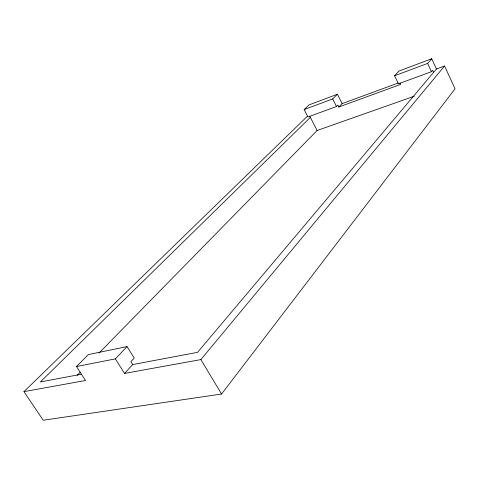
<?xml version="1.0" encoding="UTF-8"?>
<svg xmlns="http://www.w3.org/2000/svg" width="479" height="479" viewBox="0 0 479 479"><rect width="100%" height="100%" fill="white"/><g stroke="black" fill="none" stroke-linecap="round" stroke-linejoin="round"><path stroke-width="0.72" d="M221.567 394.025L455.05 88.789L444.56 66.006L436.447 68.988L197.558 352.34L132.683 364.561L124.558 373.416L115.373 358.879L76.49 366.543L85.525 380.488L23.95 391.648L43.218 420.251L221.567 394.025L200.893 359.585L124.558 373.416M200.893 359.585L444.56 66.006M436.447 68.988L431.699 58.749L398.929 71.078L394.582 75.772L398.432 83.807L431.459 71.7L432.657 70.293L433.615 72.347M394.582 75.772L427.603 63.426L431.699 58.749M115.373 358.879L127.049 346.58L134.228 358.076L130.887 361.693L132.683 364.561M77.143 375.38L80.274 372.183M99.063 353.011L317.092 130.498L414.353 96.195M342.144 103.614L337.438 94.213L309.105 104.871L304.165 109.577L307.967 116.966L336.492 106.512L337.887 105.099L338.833 106.985L342.144 103.614L398.079 83.077M76.49 366.543L88.364 354.586L127.049 346.58M304.165 109.577L332.666 98.919L337.438 94.213M310.362 117.391L40.344 381.961L81.346 374.231M23.95 391.648L307.183 116.457M338.833 106.985L400.66 84.394L400.025 83.059M309.733 116.169L317.092 130.498M332.666 98.919L336.492 106.512M427.603 63.426L431.459 71.7"/></g></svg>
